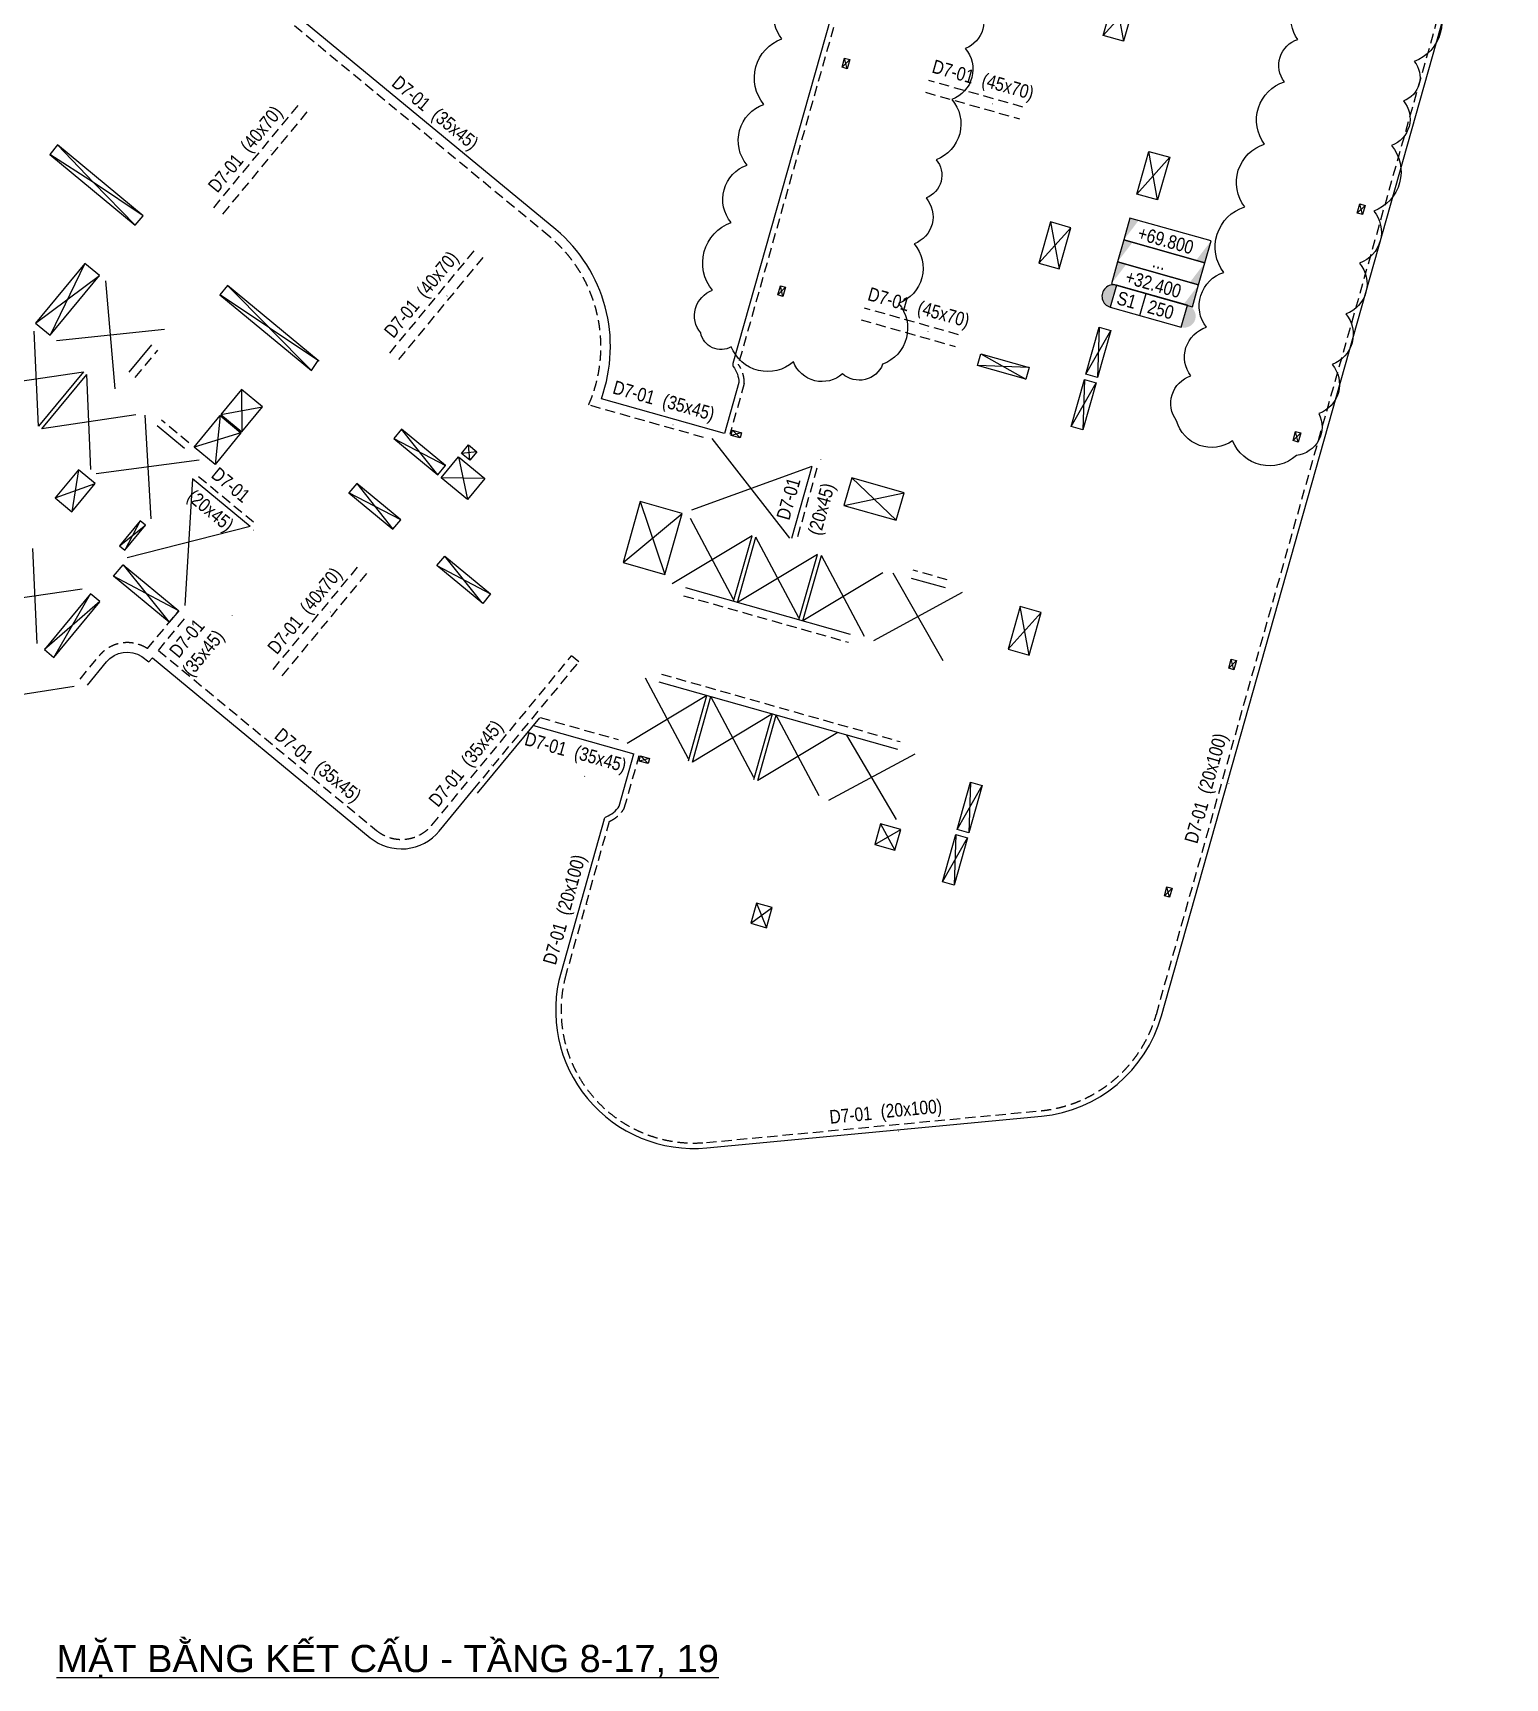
# Model space of a CAD drawing. Header units: millimetres. Extents: x 5400 to 3023951, y -127214 to 225084.
# Drawn here: x 1744324 to 1798488, y 8033 to 68551 of the extents above; entities that cross this region are included whole.
import ezdxf
from ezdxf.enums import TextEntityAlignment as Align

# ---------------------------------------------------------------- set-up
doc = ezdxf.new("R2010")
doc.units = ezdxf.units.MM
doc.header["$LTSCALE"] = 100
doc.linetypes.add('HIDDEN', pattern=[0.375, 0.25, -0.125])
for name, color, linetype in [('ccu11-Manh', 8, 'Continuous'), ('ccu11-Thay', 7, 'Continuous'), ('ccu12-Chidan', 9, 'Continuous'), ('ccu12-Khuat', 9, 'HIDDEN'), ('ccu12-Lomo', 2, 'Continuous'), ('ccu12-Text', 31, 'Continuous'), ('ccu12-Thay', 7, 'Continuous')]:
    doc.layers.add(name, color=color, linetype=linetype)
doc.layers.add('ccu12-Tencaukien', color=9, linetype='Continuous', lineweight=15)
doc.layers.add('KC-Tencaukien', color=9, linetype='Continuous', lineweight=15)
doc.styles.add('Arial', font='arial.ttf', dxfattribs={"width": 0.7})
doc.styles.add('Arial Narrow', font='ARIALN.TTF')

# ---------------------------------------------------------------- blocks, each defined once
blk = doc.blocks.new('*U4')
at = {"layer": 'ccu12-Tencaukien', "color": 8, "ltscale": 10000}
blk.add_line((361, -155), (354, -155), dxfattribs=at)
at = {"layer": 'ccu12-Text', "color": 2, "style": 'Arial Narrow', "width": 0.8}
blk.add_attdef('SH', text='', height=300, dxfattribs=at).set_placement((276, 6), align=Align.BOTTOM_RIGHT)
at = {"layer": 'ccu12-Text', "color": 31, "style": 'Arial Narrow', "width": 0.8}
for tag, p in [('(', (508, -75)), ('KT', (633, -75)), (')', (963, -75))]:
    blk.add_attdef(tag, text='', height=250, dxfattribs=at).set_placement(p, align=Align.BOTTOM_LEFT)
blk = doc.blocks.new('ccu11-cmb-flat-8')
at = {"layer": 'ccu12-Chidan', "color": 7}
blk.add_lwpolyline([(0, 0), (1550, 0), (1550, 419), (0, 419)], close=True, dxfattribs=at)
at = {"layer": 'ccu12-Chidan'}
for points in [[(0, 0), (166, 419), (0, 419)], [(1550, 419), (1383, 0), (1550, 0)]]:
    blk.add_solid(points, dxfattribs=at)
at = {"layer": 'ccu12-Chidan', "color": 31, "style": 'Arial Narrow', "width": 0.8}
blk.add_attdef('+100.00', text='', height=250, dxfattribs=at).set_placement((745, 206), align=Align.MIDDLE_CENTER)
blk = doc.blocks.new('ccu11-chieudaysan-flat-2')
at = {"layer": 'ccu12-Chidan'}
for points in [[(-569, 0), (-569, 419, 1)], [(788, 419), (788, 0, 1)]]:
    blk.add_hatch(color=8, dxfattribs=at).paths.add_polyline_path(points)
at = {"layer": 'ccu12-Chidan', "color": 7}
blk.add_line((0, 0), (0, 419), dxfattribs=at)
blk.add_lwpolyline([(-569, 0), (788, 0), (788, 419), (-569, 419)], close=True, dxfattribs=at)
blk.add_arc((-569, 209), 209, 90, 270.0001, dxfattribs=at)
at = {"layer": 'ccu12-Chidan', "color": 31, "style": 'Arial Narrow', "width": 0.7}
for tag, p in [('S00', (-488, 209)), ('200', (100, 209))]:
    blk.add_attdef(tag, text='', height=250, dxfattribs=at).set_placement(p, align=Align.MIDDLE_LEFT)
blk = doc.blocks.new('Lomo T8')
at = {"layer": 'ccu11-Manh'}
for p, q in [((55402, 55906), (55305, 56297)), ((55497, 56243), (55210, 55960)), ((74453, 50881, 0), (74166, 50599, 0)), ((74358, 50544, 0), (74261, 50935, 0)), ((53131, 47871), (52844, 47588)), ((53036, 47534), (52939, 47925)), ((51515, 42518, 0), (51124, 42421, 0)), ((51178, 42614, 0), (51461, 42326)), ((72088, 42509, 0), (71800, 42226, 0)), ((71993, 42172, 0), (71895, 42563, 0)), ((41774, 41812, 0), (41210, 41758, 0)), ((41519, 41503, 0), (41465, 42067, 0)), ((37353, 40652), (38685, 38968)), ((38972, 39315), (37066, 40305)), ((69722, 34137, 0), (69434, 33854, 0)), ((69627, 33800, 0), (69530, 34191, 0)), ((48130, 30538, 0), (47739, 30440, 0)), ((47794, 30632, 0), (48075, 30345, 0)), ((67356, 25764, 0), (67069, 25482, 0)), ((67261, 25428, 0), (67164, 25819, 0))]:
    blk.add_line(p, q, dxfattribs=at)
at = {"layer": 'ccu11-Manh', "ltscale": 0.5}
for p, q in [((66820, 51079), (66493, 52865)), ((67263, 52648), (66050, 51297)), ((64178, 44671), (65100, 46281)), ((64667, 46403), (64611, 44549)), ((63634, 42747), (64556, 44356)), ((64123, 44479), (64067, 42624)), ((40335, 40965), (39002, 42649)), ((38716, 42302), (40622, 41312)), ((57204, 39300), (55565, 40854)), ((55280, 39844), (57490, 40311)), ((28756, 37655, 0), (30458, 35546, 0)), ((30803, 35965, 0), (28409, 37235, 0)), ((26211, 34252, 0), (27558, 36589, 0)), ((27903, 36304, 0), (25864, 34538, 0)), ((62532, 35904), (61318, 34552)), ((62088, 34335), (61762, 36121)), ((59936, 29659), (59879, 27805)), ((59446, 27927), (60369, 29537)), ((58902, 26002), (59825, 27612)), ((59392, 27734), (59335, 25880))]:
    blk.add_line(p, q, dxfattribs=at)
at = {"layer": 'ccu11-Manh', "ltscale": 5}
for p, q in [((27350, 48744), (26075, 46101)), ((25535, 46546), (27890, 48298)), ((60317, 45424), (61975, 44488)), ((60317, 45424), (61975, 44488)), ((62097, 44921), (60195, 44991)), ((62097, 44921), (60195, 44991)), ((33120, 44109), (33127, 42547)), ((32324, 43145), (32140, 41352)), ((32356, 43183), (33891, 43472)), ((33095, 42508), (31369, 41988)), ((41102, 41627, 0), (41429, 40060)), ((26257, 40117), (27733, 40647)), ((27112, 41152), (26873, 39607)), ((42066, 40831, 0), (40466, 40856, 0)), ((47786, 39987, 0), (48691, 37305, 0)), ((47151, 37740, 0), (49326, 39552, 0)), ((40305, 37631, 0), (42276, 36587, 0)), ((41971, 36254, 0), (40591, 37978, 0)), ((56409, 27367), (57368, 27927)), ((56627, 28136), (57150, 27157)), ((51851, 24472), (52639, 25055)), ((52061, 25218), (52428, 24309))]:
    blk.add_line(p, q, dxfattribs=at)
at = {"layer": 'ccu11-Manh', "ltscale": 5, "elevation": 0}
for points in [[(64820, 57131), (65404, 57782), (65561, 56922)], [(26345, 53102), (27667, 51718), (26058, 52755)], [(29495, 50501), (27667, 51718), (29208, 50154)], [(62881, 50270), (63038, 49410), (63622, 50060)], [(62454, 48759), (63038, 49410), (63195, 48550)], [(32602, 47934), (34143, 46370), (32316, 47587)], [(35971, 45152), (34144, 46369), (35685, 44805)], [(29390, 39278), (28818, 38194)]]:
    blk.add_lwpolyline(points, dxfattribs=at)
at = {"layer": 'ccu11-Manh', "ltscale": 5, "extrusion": (-1.24009e-08, 1.02457e-08, 1), "elevation": 0}
blk.add_lwpolyline([(28625, 38353), (29582, 39119)], dxfattribs=at)
at = {"layer": 'ccu12-Lomo', "ltscale": 0.5, "elevation": 0}
for points in [[(65247, 58642), (65988, 58433), (65561, 56922), (64820, 57131), (65247, 58642)], [(26345, 53102), (26058, 52755), (29208, 50154), (29495, 50501), (26345, 53102)], [(63195, 48550), (63622, 50060), (62881, 50270), (62454, 48759), (63195, 48550)], [(27350, 48744), (25535, 46546), (26075, 46101), (27890, 48298), (27350, 48744)], [(32602, 47934), (32316, 47587), (35685, 44805), (35933, 45177), (32602, 47934)], [(60195, 44991), (60317, 45424), (62097, 44921), (61975, 44488), (60195, 44991)], [(26873, 39607), (27733, 40647), (27112, 41152), (26257, 40117), (26873, 39607)], [(37066, 40305), (38685, 38968), (38972, 39315), (37353, 40652), (37066, 40305)], [(49326, 39552), (47786, 39987), (47152, 37740), (48691, 37305), (49326, 39552)], [(42276, 36587), (41989, 36240), (40305, 37631), (40591, 37978), (42276, 36587)], [(57150, 27157), (57368, 27927), (56627, 28136), (56409, 27367), (57150, 27157)], [(52428, 24309), (52639, 25055), (52061, 25218), (51851, 24472), (52428, 24309)]]:
    blk.add_lwpolyline(points, dxfattribs=at)
at = {"layer": 'ccu12-Lomo', "elevation": 0}
for points in [[(55497, 56243), (55402, 55906), (55210, 55960), (55305, 56297), (55497, 56243)], [(74453, 50881), (74358, 50544), (74166, 50599), (74261, 50935), (74453, 50881)], [(53131, 47871), (53036, 47534), (52844, 47588), (52939, 47925), (53131, 47871)], [(64556, 44356), (64067, 42624), (63634, 42747), (64123, 44479), (64556, 44356)], [(39002, 42649), (38716, 42302), (40335, 40965), (40622, 41312), (39002, 42649)], [(72088, 42509), (71993, 42172), (71800, 42226), (71895, 42563), (72088, 42509)], [(41774, 41812), (41519, 41503), (41211, 41758), (41465, 42067), (41774, 41812)], [(28409, 37235), (28756, 37655), (30803, 35965), (30458, 35546), (28409, 37235)], [(27903, 36304), (27558, 36589), (25864, 34538), (26211, 34252), (27905, 36302)], [(62532, 35904), (61762, 36121), (61318, 34552), (62088, 34335), (62532, 35904)], [(69722, 34137), (69627, 33800), (69434, 33854), (69530, 34191), (69722, 34137)], [(48130, 30538), (48075, 30345), (47739, 30440), (47793, 30633), (48130, 30538)], [(60369, 29537), (59879, 27805), (59446, 27927), (59936, 29659), (60369, 29537)], [(59825, 27612), (59335, 25880), (58902, 26002), (59392, 27734), (59825, 27612)], [(67356, 25764), (67261, 25428), (67069, 25482), (67164, 25819), (67356, 25764)]]:
    blk.add_lwpolyline(points, dxfattribs=at)
at = {"layer": 'ccu12-Lomo'}
blk.add_lwpolyline([(67263, 52648), (66820, 51079), (66050, 51297), (66493, 52865)], close=True, dxfattribs=at)
blk.add_lwpolyline([(65100, 46281), (64611, 44549), (64178, 44671), (64667, 46403), (65100, 46281)], dxfattribs=at)
at = {"layer": 'ccu12-Lomo', "ltscale": 0.5, "elevation": 0}
for points in [[(32356, 43183), (33127, 42547), (33891, 43472), (33120, 44109)], [(32324, 43145), (33095, 42508), (32140, 41352), (31369, 41988)], [(41102, 41627), (42066, 40831), (41429, 40060), (40465, 40856)]]:
    blk.add_lwpolyline(points, close=True, dxfattribs=at)
at = {"layer": 'ccu12-Lomo', "elevation": 0}
blk.add_lwpolyline([(51124, 42421), (51178, 42614), (51515, 42518), (51461, 42326)], close=True, dxfattribs=at)
at = {"layer": 'ccu12-Lomo', "ltscale": 0.5}
blk.add_lwpolyline([(57204, 39300), (57490, 40311), (55565, 40854), (55280, 39844), (57204, 39300)], dxfattribs=at)
at = {"layer": 'ccu12-Lomo', "ltscale": 0.5, "extrusion": (-1.24009e-08, 1.02457e-08, 1), "elevation": 0}
blk.add_lwpolyline([(28818, 38194), (29582, 39119), (29390, 39278), (28625, 38353)], close=True, dxfattribs=at)
blk = doc.blocks.new('*U20')
at = {"layer": 'ccu12-Tencaukien', "color": 8, "ltscale": 10000}
blk.add_line((361, -155), (354, -155), dxfattribs=at)
at = {"layer": 'ccu12-Text', "color": 2, "style": 'Arial Narrow', "width": 0.8}
blk.add_attdef('SH', text='', height=300, dxfattribs=at).set_placement((276, 6), align=Align.BOTTOM_RIGHT)
at = {"layer": 'ccu12-Text', "color": 31, "style": 'Arial Narrow', "width": 0.8}
for tag, p in [('(', (508, -75)), ('KT', (633, -75)), (')', (963, -75))]:
    blk.add_attdef(tag, text='', height=250, dxfattribs=at).set_placement(p, align=Align.BOTTOM_LEFT)
blk = doc.blocks.new('*U31')
at = {"layer": 'ccu12-Tencaukien', "color": 8, "ltscale": 10000}
blk.add_line((361, -155), (354, -155), dxfattribs=at)
at = {"layer": 'ccu12-Text', "color": 2, "style": 'Arial Narrow', "width": 0.8}
blk.add_attdef('SH', text='', height=300, dxfattribs=at).set_placement((276, 6), align=Align.BOTTOM_RIGHT)
at = {"layer": 'ccu12-Text', "color": 31, "style": 'Arial Narrow', "width": 0.8}
for tag, p in [('(', (508, -75)), ('KT', (633, -75)), (')', (963, -75))]:
    blk.add_attdef(tag, text='', height=250, dxfattribs=at).set_placement(p, align=Align.BOTTOM_LEFT)
blk = doc.blocks.new('*U32')
at = {"layer": 'ccu12-Tencaukien', "color": 8, "ltscale": 10000}
blk.add_line((361, -155), (354, -155), dxfattribs=at)
at = {"layer": 'ccu12-Text', "color": 2, "style": 'Arial Narrow', "width": 0.8}
blk.add_attdef('SH', text='', height=300, dxfattribs=at).set_placement((276, 6), align=Align.BOTTOM_RIGHT)
at = {"layer": 'ccu12-Text', "color": 31, "style": 'Arial Narrow', "width": 0.8}
for tag, p in [('(', (508, -75)), ('KT', (633, -75)), (')', (963, -75))]:
    blk.add_attdef(tag, text='', height=250, dxfattribs=at).set_placement(p, align=Align.BOTTOM_LEFT)
blk = doc.blocks.new('*U16')
at = {"layer": 'ccu12-Tencaukien', "color": 8, "ltscale": 10000}
blk.add_line((361, -155), (354, -155), dxfattribs=at)
at = {"layer": 'ccu12-Text', "color": 2, "style": 'Arial Narrow', "width": 0.8}
blk.add_attdef('SH', text='', height=300, dxfattribs=at).set_placement((276, 6), align=Align.BOTTOM_RIGHT)
at = {"layer": 'ccu12-Text', "color": 31, "style": 'Arial Narrow', "width": 0.8}
for tag, p in [('(', (508, -75)), ('KT', (633, -75)), (')', (963, -75))]:
    blk.add_attdef(tag, text='', height=250, dxfattribs=at).set_placement(p, align=Align.BOTTOM_LEFT)
blk = doc.blocks.new('*U15')
at = {"layer": 'ccu12-Tencaukien', "color": 8, "ltscale": 10000}
blk.add_line((361, -155), (354, -155), dxfattribs=at)
at = {"layer": 'ccu12-Text', "color": 2, "style": 'Arial Narrow', "width": 0.8}
blk.add_attdef('SH', text='', height=300, dxfattribs=at).set_placement((276, 6), align=Align.BOTTOM_RIGHT)
at = {"layer": 'ccu12-Text', "color": 31, "style": 'Arial Narrow', "width": 0.8}
for tag, p in [('(', (508, -75)), ('KT', (633, -75)), (')', (963, -75))]:
    blk.add_attdef(tag, text='', height=250, dxfattribs=at).set_placement(p, align=Align.BOTTOM_LEFT)

msp = doc.modelspace()

# ---------------------------------------------------------------- linework, layer by layer
at = {"layer": 'ccu11-Manh', "ltscale": 0.5}
for p, q in [((1747350.5, 55453, 0), (1747006.3, 59433.4, 0)), ((1744534.9, 54081.9, 0), (1744377, 57584.4, 0)), ((1745191.6, 57235.9, 0), (1749165.3, 57650.5, 0)), ((1742721.4, 55579.6, 0), (1746190.5, 56086.7, 0)), ((1746461, 52491.3, 0), (1746306.2, 55991.2, 0)), ((1748116.6, 54496.1, 0), (1744650.6, 53986.4, 0)), ((1748436.7, 54491.1, 0), (1748658.5, 50676.5, 0)), ((1769302, 53635.4), (1772162.9, 49969.3)), ((1750441.5, 52835.5, 0), (1746653.8, 52332.1, 0)), ((1750198.1, 52148.3, 0), (1749917.8, 47490.1, 0)), ((1772978, 52596.7), (1768554.2, 50989)), ((1752318.6, 50397.2, 0), (1747797.4, 49241.2, 0)), ((1770102.3, 47713.3, 0), (1768520.7, 50686.7, 0)), ((1770782.2, 50047.7, 0), (1767840.9, 48281, 0)), ((1772508.1, 47033.5), (1770926.5, 50006.9)), ((1744479.2, 46087), (1744324.4, 49586.8)), ((1773188, 49367.9), (1770246.7, 47601.1)), ((1774913.9, 46353.7), (1773332.3, 49327.1)), ((1775593.7, 48688.1), (1772652.5, 46921.3)), ((1775957.8, 48689.2), (1777800.9, 45466.5)), ((1746134.8, 48091.8), (1742668.8, 47582.1)), ((1778507.9, 47968.6), (1775250.7, 46187.1)), ((1768443.6, 41843.2), (1766862, 44816.6)), ((1745837, 44511.8), (1742408, 43971.6, 0)), ((1769123.4, 44177.6), (1766182.2, 42410.8)), ((1770849.4, 41163.4), (1769267.8, 44136.8)), ((1771529.2, 43497.8), (1768588, 41731)), ((1773255.2, 40483.5), (1771673.6, 43457)), ((1773935, 42818), (1770993.8, 41051.2)), ((1776094, 39610), (1774271.8, 42722.8)), ((1776773.9, 42015.8), (1773592, 40317))]:
    msp.add_line(p, q, dxfattribs=at)
at = {"layer": 'ccu11-Thay', "ltscale": 0.5}
for p, q in [((1748687.7, 57072.2, 0), (1747859.9, 56069.8, 0)), ((1748899.3, 54109, 0), (1749901.7, 53281.2, 0)), ((1776631.4, 48498.8), (1777882.4, 48145.3)), ((1774408.7, 46425.1), (1768346.1, 48138.2)), ((1748336.4, 45615.6), (1748592.2, 45413.9, 0)), ((1748592.2, 45413.9, 0), (1748719.6, 45568.1, 0)), ((1776148.3, 42192.5), (1767367.2, 44673.8))]:
    msp.add_line(p, q, dxfattribs=at)
at = {"layer": 'ccu11-Thay'}
for p, q in [((1746190.5, 56086.7, 0), (1744534.9, 54081.9, 0)), ((1744650.6, 53986.4, 0), (1746306.2, 55991.2, 0)), ((1772978, 52596.7, 0), (1772230.2, 49950.3, 0)), ((1770102.3, 47641.9, 0), (1770782.2, 50047.7, 0)), ((1770246.7, 47601.1, 0), (1770926.5, 50006.9, 0)), ((1772508.1, 46962.1, 0), (1773188, 49367.9, 0)), ((1772652.5, 46921.3), (1773332.3, 49327.1)), ((1768443.6, 41771.8), (1769123.4, 44177.6)), ((1768588, 41731), (1769267.8, 44136.8)), ((1770849.4, 41092), (1771529.2, 43497.8)), ((1770993.8, 41051.2), (1771673.6, 43457))]:
    msp.add_line(p, q, dxfattribs=at)
at = {"layer": 'ccu11-Thay', "ltscale": 0.5, "extrusion": (-9.92109e-09, 8.1449e-09, 1)}
msp.add_line((1752318.4, 50397, 0), (1750198, 52148.1, 0), dxfattribs=at)
at = {"layer": 'ccu11-Thay', "color": 1}
for points in [[(1779057.5, 69624.5, -0.5205671), (1778626.8, 67978.9, -0.5205671), (1778135.3, 66101, -0.5205671), (1777555.7, 63886.2, -0.5205671), (1777187.2, 62478.2, -0.5205671), (1776745.7, 60791.5, -0.5205671), (1776172.3, 58600.6, -0.5205671), (1775586.7, 56363.2, -0.5205671), (1774112.8, 56008.1, -0.5205671), (1772303.4, 56450.4, -0.5205671), (1770020.1, 57008.6, -0.5205671), (1768893.4, 57515.3, -0.5205671), (1769326.5, 59082.8, -0.5205671), (1770014.4, 61572.4, -0.5205671), (1770599.4, 63689.8, -0.5205671), (1771216.4, 65923.1, -0.5205671), (1771881.7, 68331, -0.5205671), (1772427.5, 70306.3, -0.5205671)], [(1795801.5, 69930.9, -0.5205671), (1795144.8, 67505, -0.5205671), (1794750.2, 66047.7, -0.5205671), (1794306.5, 64408.5, -0.5205671), (1793654.3, 61999.7, -0.5205671), (1793134.5, 60079.6, -0.5205671), (1792629.6, 58214.5, -0.5205671), (1792126.9, 56357.6, -0.5205671), (1791637.2, 54548.7, -0.5205671), (1790809.1, 53005.6, -0.5205671), (1788463.8, 53548.1, -0.5205671), (1786404, 54280.3, -0.5205671), (1786929.1, 55931.6, -0.5205671), (1787498.1, 57721, -0.5205671), (1788139.7, 59738.7, -0.5205671), (1788906.6, 62150.6, -0.5205671), (1789641.8, 64462.7, -0.5205671), (1790368.7, 66748.4, -0.5205671), (1790865.5, 68310.9, -0.5205671), (1791485.4, 70260.2, -0.5205671)]]:
    msp.add_lwpolyline(points, format="xyb", dxfattribs=at)
at = {"layer": 'ccu12-Khuat', "ltscale": 15}
for p, q in [((1783418.1, 102856.1, 0), (1770278.1, 56361.2, 0)), ((1785657, 32448.3), (1798295.7, 77176)), ((1780747.2, 65822.4), (1777282.8, 66801.3)), ((1777160.4, 66368.3), (1780624.8, 65389.4)), ((1750976.4, 62120.6), (1754096.6, 65898.8)), ((1754405, 65644.1), (1751284.8, 61865.9)), ((1757453.3, 56771.8), (1760573.4, 60550)), ((1760881.8, 60295.3), (1757761.7, 56517.1)), ((1778381.4, 57450.2), (1774917.1, 58429.2)), ((1774794.7, 57996.1), (1778259.1, 57017.2)), ((1748091.2, 55878.8, 0), (1748919, 56881.1, 0)), ((1750060.9, 53474, 0), (1749058.5, 54301.8, 0)), ((1773170.5, 52542.3, 0), (1772422.7, 49895.9, 0)), ((1753164.4, 45139.7), (1756284.6, 48917.9)), ((1756593, 48663.2), (1753472.8, 44885)), ((1777964, 48434), (1776713, 48787.5)), ((1768264.6, 47849.5), (1774327.2, 46136.4)), ((1748540.2, 45900.5, 0), (1749688.2, 47290.7, 0)), ((1748942.5, 45838, 0), (1749958.1, 47067.8, 0)), ((1767448.8, 44962.5), (1776229.9, 42481.2)), ((1762983.4, 43366.6, 0), (1765858.9, 42554.1))]:
    msp.add_line(p, q, dxfattribs=at)
at = {"layer": 'ccu12-Khuat', "ltscale": 15, "extrusion": (-9.92109e-09, 8.1449e-09, 1)}
msp.add_line((1752445.8, 50551.2, 0), (1750325.4, 52302.3, 0), dxfattribs=at)
at = {"layer": 'ccu12-Khuat', "ltscale": 15, "elevation": 0}
for points in [[(1764768.4, 54864.5, 0.3333055), (1763343.9, 61051.2), (1749048.2, 72857.1, 0.2787148), (1744397.4, 73898.7, 0.0632946), (1742255.8, 72746.6, 0.0533248), (1740589.4, 71280.1), (1738144.5, 68333.1), (1726391.5, 54105.5)], [(1770278.1, 56361.2, -0.157518), (1770497.2, 55660.1), (1769964.6, 53775.5)], [(1746057.4, 44783.7), (1746758.3, 45632.7, -0.3828951), (1748540.2, 45900.5, -0.3828951)], [(1748942.5, 45838), (1756960.6, 39216.2, 0.4148671), (1759005.5, 39413.6), (1764141.5, 45632.7)], [(1765528.3, 39545.1, 0.1574907), (1766081.7, 40027.9), (1766631.1, 41972.2)], [(1765528.3, 39545.1), (1763946.8, 33948.5, 0.5290318), (1769104.6, 27736.2), (1781414.1, 28903.1, 0.3083499), (1785657, 32448.6)]]:
    msp.add_lwpolyline(points, format="xyb", dxfattribs=at)
for points in [[(1768999.7, 53668.9), (1764768.4, 54864.5)], [(1760527.1, 40706.4), (1764411.4, 45409.8), (1764141.5, 45632.7)]]:
    msp.add_lwpolyline(points, dxfattribs=at)
at = {"layer": 'ccu12-Thay'}
for p, q in [((1783225.7, 102910.5, 0), (1770077.6, 56386.9)), ((1785849.4, 32394), (1798488.2, 77121.6)), ((1762739.9, 43071.8, 0), (1766438.8, 42026.5))]:
    msp.add_line(p, q, dxfattribs=at)
at = {"layer": 'ccu12-Thay', "ltscale": 0.5, "elevation": 0}
for points in [[(1765238, 55095.5, 0.3137277), (1763568.2, 61319.9), (1749280.9, 73118.9, 0.2784217), (1744278.9, 74228.1, 0.0634641), (1742053.2, 73032, 0.0535105), (1740325.5, 71510.3), (1737874.9, 68556.3), (1725910.2, 54072.4)], [(1746327.3, 44560.8), (1747028.2, 45409.9, -0.379005), (1748336.4, 45615.6, -0.379005)], [(1748719.6, 45568.1), (1756737.8, 38946.4, 0.4148001), (1759275.6, 39191), (1760527.1, 40706.4)]]:
    msp.add_lwpolyline(points, format="xyb", dxfattribs=at)
at = {"layer": 'ccu12-Thay', "elevation": 0}
for points in [[(1770077.6, 56386.9, 0.1897824), (1770090.9, 56278.1, -0.1613035), (1770297.1, 55687.5), (1769768.1, 53815.5)], [(1765343.8, 39628.1, -0.1897824), (1765412.1, 39713.8, 0.1613035), (1765896.8, 40109.2), (1766438.6, 42026.6)], [(1765344.7, 39631), (1763754.5, 34003.4, 0.5290007), (1769123.7, 27537.1), (1781433.3, 28704, 0.3083681), (1785849.4, 32394)]]:
    msp.add_lwpolyline(points, format="xyb", dxfattribs=at)
msp.add_lwpolyline([(1769768.1, 53815.5), (1765238, 55095.5)], dxfattribs=at)
at = {"layer": 'ccu12-Thay', "ltscale": 0.5, "elevation": 0}
msp.add_lwpolyline([(1760681.3, 40579.1), (1762973.7, 43354.9)], dxfattribs=at)

# ---------------------------------------------------------------- block references
at = {"layer": 'ccu12-Lomo'}
msp.add_blockref('Lomo T8', (1718885.1, 11326.3), dxfattribs=at)
at = {"layer": 'ccu12-Tencaukien'}
ref = msp.add_blockref('*U16', (1779070.1, 66385.8, 0), dxfattribs=dict(at, xscale=1.815893337873054, yscale=1.815893337873054, zscale=1.815893337873054, rotation=344.2212278170489))
ref.add_attrib('KT', '(45x70)', dxfattribs={"color": 31, "height": 500, "rotation": 344.221228, "style": 'Arial Narrow'}).set_placement((1779154.4, 66463.4), align=Align.BOTTOM_LEFT)
ref.add_attrib('SH', 'D7-01', dxfattribs={"color": 2, "height": 500, "rotation": 344.221228, "style": 'Arial Narrow'}).set_placement((1778828.3, 66531.8), align=Align.BOTTOM_RIGHT)
ref = msp.add_blockref('*U4', (1758754.6, 65295.2), dxfattribs=dict(at, xscale=1.815893337873054, yscale=1.815893337873054, zscale=1.815893337873054, rotation=320.4488798636559))
ref.add_attrib('KT', '(35x45)', dxfattribs={"color": 31, "height": 500, "rotation": 320.44888, "style": 'Arial Narrow'}).set_placement((1758863.1, 65332.2, 0), align=Align.BOTTOM_LEFT)
ref.add_attrib('SH', 'D7-01', dxfattribs={"color": 2, "height": 500, "rotation": 320.44888, "style": 'Arial Narrow'}).set_placement((1758592.2, 65526.3, 0), align=Align.BOTTOM_RIGHT)
ref = msp.add_blockref('*U15', (1752451.4, 63904.5), dxfattribs=dict(at, xscale=1.815893337873054, yscale=1.815893337873054, zscale=1.815893337873054, rotation=50.44092590918682))
ref.add_attrib('KT', '(40x70)', dxfattribs={"color": 31, "height": 500, "rotation": 50.440926, "style": 'Arial Narrow'}).set_placement((1752414.4, 64013, 0), align=Align.BOTTOM_LEFT)
ref.add_attrib('SH', 'D7-01', dxfattribs={"color": 2, "height": 500, "rotation": 50.440926, "style": 'Arial Narrow'}).set_placement((1752220.3, 63742.2, 0), align=Align.BOTTOM_RIGHT)
ref = msp.add_blockref('*U15', (1758928.3, 58555.7), dxfattribs=dict(at, xscale=1.815893337873054, yscale=1.815893337873054, zscale=1.815893337873054, rotation=50.44092590918682))
ref.add_attrib('KT', '(40x70)', dxfattribs={"color": 31, "height": 500, "rotation": 50.440926, "style": 'Arial Narrow'}).set_placement((1758891.2, 58664.2, 0), align=Align.BOTTOM_LEFT)
ref.add_attrib('SH', 'D7-01', dxfattribs={"color": 2, "height": 500, "rotation": 50.440926, "style": 'Arial Narrow'}).set_placement((1758697.1, 58393.3, 0), align=Align.BOTTOM_RIGHT)
ref = msp.add_blockref('*U16', (1776704.3, 58013.6, 0), dxfattribs=dict(at, xscale=1.815893337873054, yscale=1.815893337873054, zscale=1.815893337873054, rotation=344.2212278170489))
ref.add_attrib('KT', '(45x70)', dxfattribs={"color": 31, "height": 500, "rotation": 344.221228, "style": 'Arial Narrow'}).set_placement((1776788.7, 58091.2), align=Align.BOTTOM_LEFT)
ref.add_attrib('SH', 'D7-01', dxfattribs={"color": 2, "height": 500, "rotation": 344.221228, "style": 'Arial Narrow'}).set_placement((1776462.6, 58159.6), align=Align.BOTTOM_RIGHT)
ref = msp.add_blockref('*U4', (1767323, 54583, 0), dxfattribs=dict(at, xscale=1.815893337873054, yscale=1.815893337873054, zscale=1.815893337873054, rotation=344.2212278170489))
ref.add_attrib('KT', '(35x45)', dxfattribs={"color": 31, "height": 500, "rotation": 344.221228, "style": 'Arial Narrow'}).set_placement((1767407.4, 54660.6), align=Align.BOTTOM_LEFT)
ref.add_attrib('SH', 'D7-01', dxfattribs={"color": 2, "height": 500, "rotation": 344.221228, "style": 'Arial Narrow'}).set_placement((1767081.2, 54729), align=Align.BOTTOM_RIGHT)
ref = msp.add_blockref('*U32', (1772864.5, 52298.6, 0), dxfattribs=dict(at, xscale=1.815893337873054, yscale=1.815893337873054, zscale=1.815893337873054, rotation=74.21909893616227))
ref.add_attrib('KT', '(20x45)', dxfattribs={"color": 31, "height": 500, "rotation": 74.219099, "style": 'Arial Narrow'}).set_placement((1773447.9, 49991.5, 0), align=Align.BOTTOM_LEFT)
ref.add_attrib('SH', 'D7-01', dxfattribs={"color": 2, "height": 500, "rotation": 74.219099, "style": 'Arial Narrow'}).set_placement((1772718.4, 52056.8, 0), align=Align.BOTTOM_RIGHT)
ref = msp.add_blockref('*U31', (1752113.9, 50890.1), dxfattribs=dict(at, xscale=1.815893337873054, yscale=1.815893337873054, zscale=1.815893337873054, rotation=320.4488798636559))
ref.add_attrib('KT', '(20x45)', dxfattribs={"color": 31, "height": 500, "rotation": 320.44888, "style": 'Arial Narrow'}).set_placement((1749861.8, 51298.6, 0), align=Align.BOTTOM_LEFT)
ref.add_attrib('SH', 'D7-01', dxfattribs={"color": 2, "height": 500, "rotation": 320.44888, "style": 'Arial Narrow'}).set_placement((1751951.5, 51121.2, 0), align=Align.BOTTOM_RIGHT)
ref = msp.add_blockref('*U15', (1754639.4, 46923.6), dxfattribs=dict(at, xscale=1.815893337873054, yscale=1.815893337873054, zscale=1.815893337873054, rotation=50.44092590918682))
ref.add_attrib('KT', '(40x70)', dxfattribs={"color": 31, "height": 500, "rotation": 50.440926, "style": 'Arial Narrow'}).set_placement((1754602.4, 47032.1, 0), align=Align.BOTTOM_LEFT)
ref.add_attrib('SH', 'D7-01', dxfattribs={"color": 2, "height": 500, "rotation": 50.440926, "style": 'Arial Narrow'}).set_placement((1754408.3, 46761.2, 0), align=Align.BOTTOM_RIGHT)
ref = msp.add_blockref('*U20', (1751026.2, 46790.9), dxfattribs=dict(at, xscale=1.815893337873054, yscale=1.815893337873054, zscale=1.815893337873054, rotation=50.44092590918682))
ref.add_attrib('KT', '(35x45)', dxfattribs={"color": 31, "height": 500, "rotation": 50.440926, "style": 'Arial Narrow'}).set_placement((1750272.7, 44739.4), align=Align.BOTTOM_LEFT)
ref.add_attrib('SH', 'D7-01', dxfattribs={"color": 2, "height": 500, "rotation": 50.440926, "style": 'Arial Narrow'}).set_placement((1750795.1, 46628.6, 0), align=Align.BOTTOM_RIGHT)
ref = msp.add_blockref('*U4', (1754440.3, 41297.6), dxfattribs=dict(at, xscale=1.815893337873054, yscale=1.815893337873054, zscale=1.815893337873054, rotation=320.4488798636559))
ref.add_attrib('KT', '(35x45)', dxfattribs={"color": 31, "height": 500, "rotation": 320.44888, "style": 'Arial Narrow'}).set_placement((1754548.8, 41334.6, 0), align=Align.BOTTOM_LEFT)
ref.add_attrib('SH', 'D7-01', dxfattribs={"color": 2, "height": 500, "rotation": 320.44888, "style": 'Arial Narrow'}).set_placement((1754277.9, 41528.7, 0), align=Align.BOTTOM_RIGHT)
ref = msp.add_blockref('*U4', (1760568.9, 41306.7), dxfattribs=dict(at, xscale=1.815893337873054, yscale=1.815893337873054, zscale=1.815893337873054, rotation=50.44092590918682))
ref.add_attrib('KT', '(35x45)', dxfattribs={"color": 31, "height": 500, "rotation": 50.440926, "style": 'Arial Narrow'}).set_placement((1760531.9, 41415.2, 0), align=Align.BOTTOM_LEFT)
ref.add_attrib('SH', 'D7-01', dxfattribs={"color": 2, "height": 500, "rotation": 50.440926, "style": 'Arial Narrow'}).set_placement((1760337.8, 41144.3, 0), align=Align.BOTTOM_RIGHT)
ref = msp.add_blockref('*U4', (1764079.8, 41651.9, 0), dxfattribs=dict(at, xscale=1.815893337873054, yscale=1.815893337873054, zscale=1.815893337873054, rotation=344.2212204090466))
ref.add_attrib('KT', '(35x45)', dxfattribs={"color": 31, "height": 500, "rotation": 344.22122, "style": 'Arial Narrow'}).set_placement((1764164.2, 41729.5, 0), align=Align.BOTTOM_LEFT)
ref.add_attrib('SH', 'D7-01', dxfattribs={"color": 2, "height": 500, "rotation": 344.22122, "style": 'Arial Narrow'}).set_placement((1763838, 41797.9, 0), align=Align.BOTTOM_RIGHT)
ref = msp.add_blockref('*U4', (1787874.4, 40399.4, 0), dxfattribs=dict(at, xscale=1.815893337873054, yscale=1.815893337873054, zscale=1.815893337873054, rotation=74.21909893616227))
ref.add_attrib('KT', '(20x100)', dxfattribs={"color": 31, "height": 500, "rotation": 74.219099, "style": 'Arial Narrow'}).set_placement((1787796.8, 40483.8, 0), align=Align.BOTTOM_LEFT)
ref.add_attrib('SH', 'D7-01', dxfattribs={"color": 2, "height": 500, "rotation": 74.219099, "style": 'Arial Narrow'}).set_placement((1787728.4, 40157.7, 0), align=Align.BOTTOM_RIGHT)
ref = msp.add_blockref('*U4', (1764271.5, 35936.6, 0), dxfattribs=dict(at, xscale=1.815893337873054, yscale=1.815893337873054, zscale=1.815893337873054, rotation=74.21909893616227))
ref.add_attrib('KT', '(20x100)', dxfattribs={"color": 31, "height": 500, "rotation": 74.219099, "style": 'Arial Narrow'}).set_placement((1764193.8, 36021, 0), align=Align.BOTTOM_LEFT)
ref.add_attrib('SH', 'D7-01', dxfattribs={"color": 2, "height": 500, "rotation": 74.219099, "style": 'Arial Narrow'}).set_placement((1764125.4, 35694.9, 0), align=Align.BOTTOM_RIGHT)
ref = msp.add_blockref('*U4', (1775501.9, 28371, 0), dxfattribs=dict(at, xscale=1.815893337873053, yscale=1.815893337873053, zscale=1.815893337873053, rotation=5.415448475028894))
ref.add_attrib('KT', '(20x100)', dxfattribs={"color": 31, "height": 500, "rotation": 5.415448, "style": 'Arial Narrow'}).set_placement((1775552.5, 28473.8), align=Align.BOTTOM_LEFT)
ref.add_attrib('SH', 'D7-01', dxfattribs={"color": 2, "height": 500, "rotation": 5.415448, "style": 'Arial Narrow'}).set_placement((1775223.7, 28419.7), align=Align.BOTTOM_RIGHT)
at = {"layer": 'KC-Tencaukien'}
ref = msp.add_blockref('ccu11-cmb-flat-8', (1784457.9, 60934.8), dxfattribs=dict(at, xscale=1.999999999999999, yscale=1.999999999999999, zscale=1.999999999999999, rotation=344.2212265880018))
ref.add_attrib('+100.00', '+69.800', dxfattribs={"layer": 'ccu12-Chidan', "color": 31, "height": 500, "rotation": 344.221227, "style": 'Arial Narrow'}).set_placement((1786003.9, 60925.2), align=Align.MIDDLE_CENTER)
ref = msp.add_blockref('ccu11-cmb-flat-8', (1784230.1, 60128.4), dxfattribs=dict(at, xscale=1.999999999999999, yscale=1.999999999999999, zscale=1.999999999999999, rotation=344.2212265880018))
ref.add_attrib('+100.00', '...', dxfattribs={"layer": 'ccu12-Chidan', "color": 31, "height": 500, "rotation": 344.221227, "style": 'Arial Narrow'}).set_placement((1785776, 60118.8), align=Align.MIDDLE_CENTER)
ref = msp.add_blockref('ccu11-cmb-flat-8', (1784002.2, 59322.1), dxfattribs=dict(at, xscale=1.999999999999999, yscale=1.999999999999999, zscale=1.999999999999999, rotation=344.2212265880018))
ref.add_attrib('+100.00', '+32.400', dxfattribs={"layer": 'ccu12-Chidan', "color": 31, "height": 500, "rotation": 344.221227, "style": 'Arial Narrow'}).set_placement((1785548.2, 59312.4), align=Align.MIDDLE_CENTER)
ref = msp.add_blockref('ccu11-chieudaysan-flat-2', (1785055, 58153.8), dxfattribs=dict(at, xscale=1.999999999999999, yscale=1.999999999999999, zscale=1.999999999999999, rotation=344.2212265880018))
ref.add_attrib('S00', 'S1', dxfattribs={"layer": 'ccu12-Chidan', "color": 31, "height": 500, "rotation": 344.221227, "style": 'Arial Narrow'}).set_placement((1784229.7, 58822.4), align=Align.MIDDLE_LEFT)
ref.add_attrib('200', '250', dxfattribs={"layer": 'ccu12-Chidan', "color": 31, "height": 500, "rotation": 344.221227, "style": 'Arial Narrow'}).set_placement((1785361.4, 58502.6), align=Align.MIDDLE_LEFT)

# ---------------------------------------------------------------- texts
at = {"layer": 'ccu12-Text', "color": 31, "style": 'Arial'}
msp.add_text('%%UMẶT BẰNG KẾT CẤU - TẦNG 8-17, 19', height=1000, dxfattribs=at).set_placement((1757377.9, 8253.3), align=Align.CENTER)

doc.saveas('drawing.dxf')
